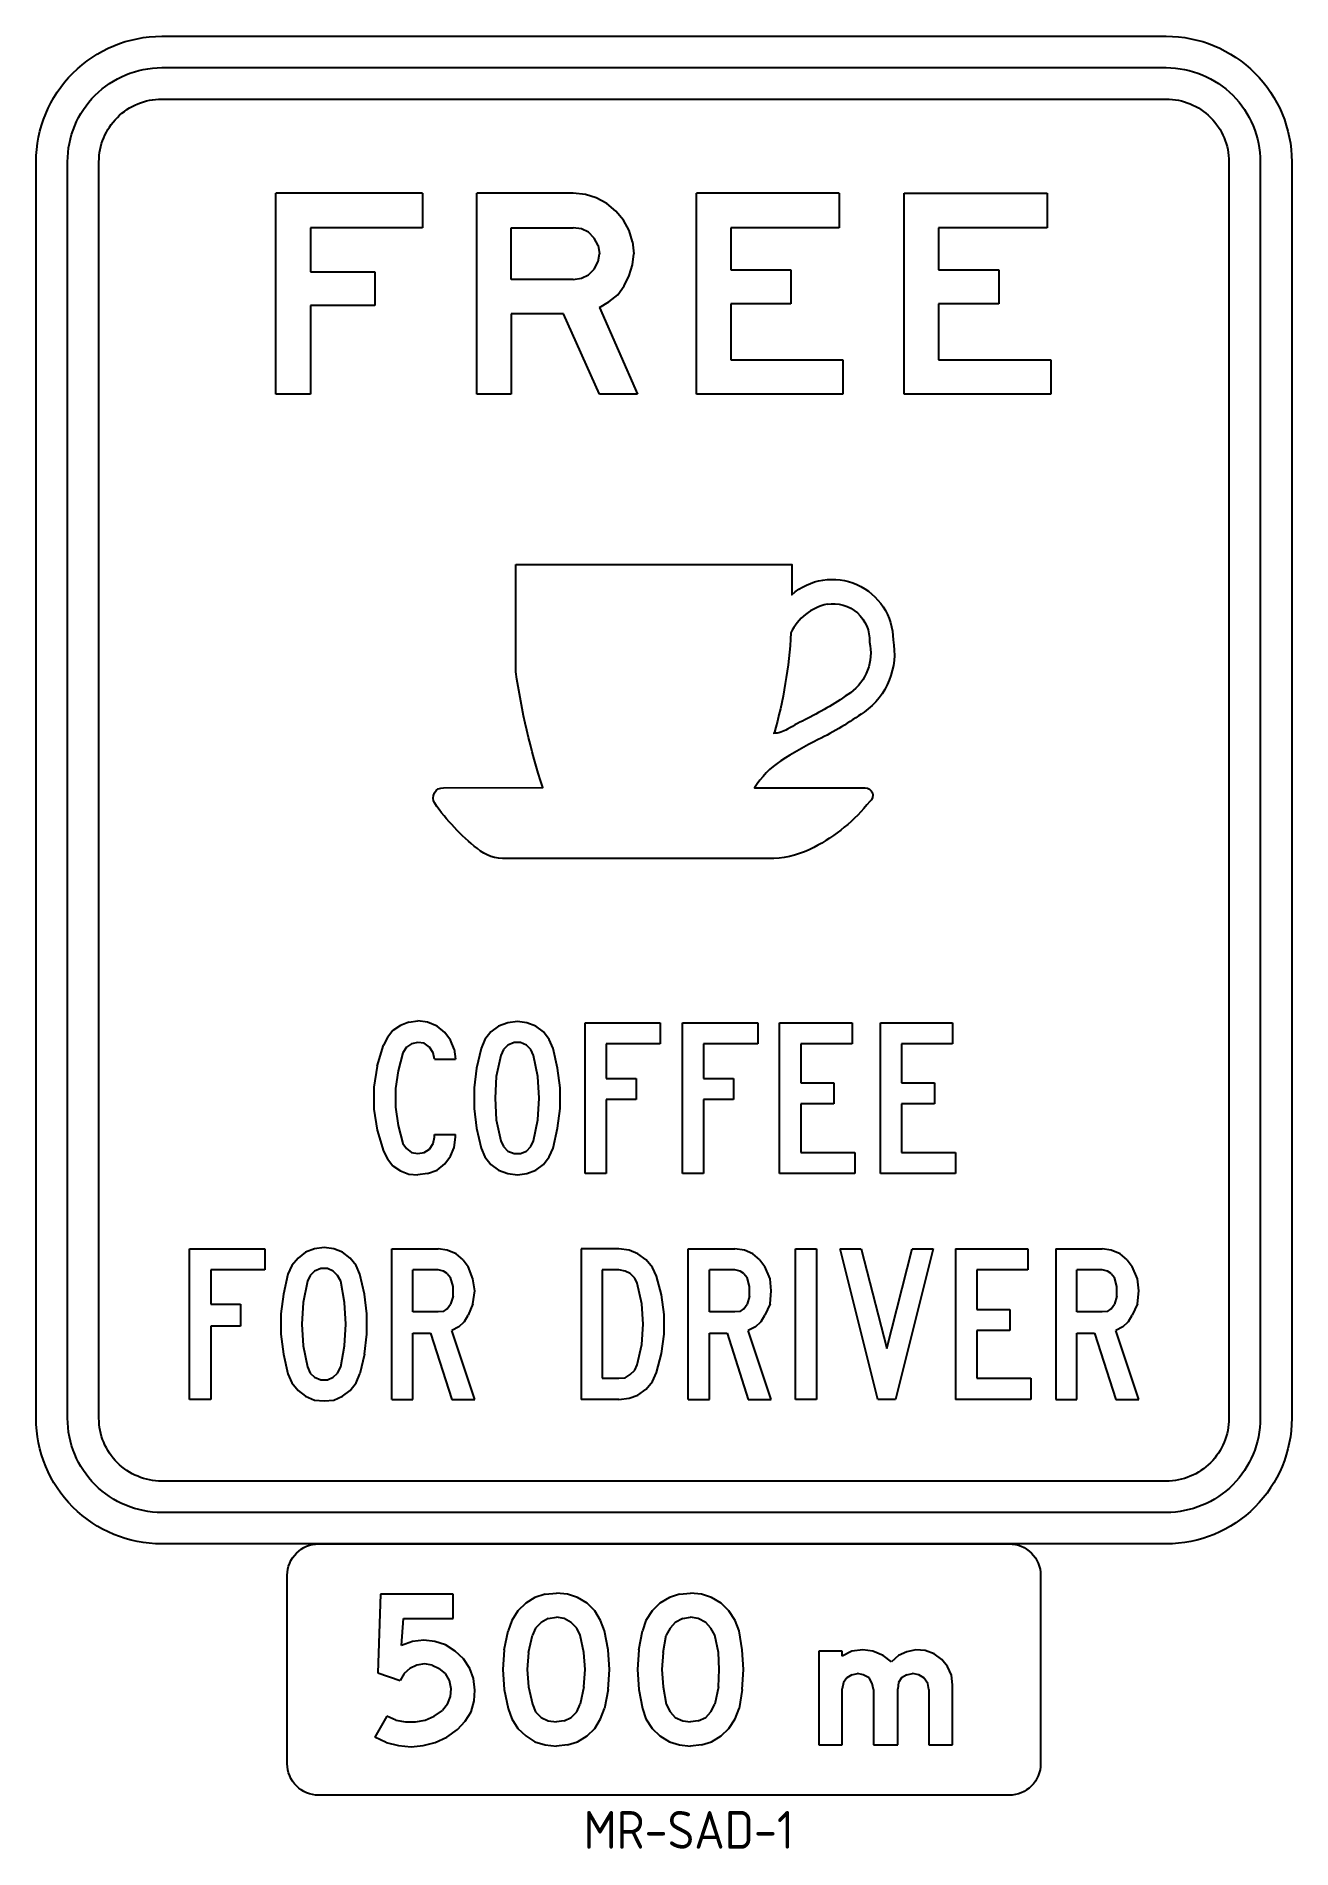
# Model space of a CAD drawing. Extents: x 183 to 283, y 77 to 221.
import ezdxf

# ---------------------------------------------------------------- set-up
doc = ezdxf.new("R2010")
doc.units = 0
doc.header["$LTSCALE"] = 12
doc.header["$MEASUREMENT"] = 0
for name, color, linetype in [('L25', 1, 'CONTINUOUS'), ('L35', 3, 'CONTINUOUS'), ('T25', 1, 'CONTINUOUS')]:
    doc.layers.add(name, color=color, linetype=linetype)
doc.styles.add('ISO', font='iso')

# ---------------------------------------------------------------- blocks, each defined once
blk = doc.blocks.new('s7-472')
at = {"layer": 'L25'}
for points in [[(33.33, 11, -0.710787), (33.67, 10.02, -0.102254), (29.63, 6.7, -0.10591), (26.74, 5.9), (7.42, 5.9, -0.191963), (5.33, 6.62, -0.07465), (2.25, 9.89, -0.609443), (2.89, 11.01), (10.05, 11.03, -0.042859), (8.11, 19.37), (8.1, 27.12)], [(8.1, 27.12), (28.03, 27.11), (28.03, 24.94, -0.643474), (35.35, 21.68, -0.293395), (33.25, 16.47, -0.038951), (29.93, 14.48, 0.028854), (27.25, 12.95, 0.110194), (25.34, 11), (33.33, 11)], [(30.58, 24.25, -0.481198), (33.64, 21.52, -0.305741), (32.26, 17.87, -0.019468), (30.75, 16.88, -0.019468), (29.17, 16.01, 0.014424), (27.72, 15.24, -0.130112), (26.7, 14.93, 0.002761)], [(30.58, 24.25, 0.23352), (27.97, 22.18)], [(27.97, 22.18, -0.054781), (26.76, 14.93, -0.054781)]]:
    blk.add_lwpolyline(points, format="xyb", dxfattribs=at)

msp = doc.modelspace()

# ---------------------------------------------------------------- linework, layer by layer
at = {"layer": 'L25'}
msp.add_line((273.02, 220.95), (273.02, 220.95), dxfattribs=at)
at = {"layer": 'L35'}
for p, q in [((202.12, 192.45), (202.12, 208.45)), ((213.8, 208.45), (202.12, 208.45)), ((213.8, 208.45), (213.8, 205.71)), ((218.12, 192.45), (218.12, 208.45)), ((225.79, 208.45), (218.12, 208.45)), ((226.76, 208.35), (225.79, 208.45)), ((227.62, 208.1), (226.76, 208.35)), ((228.48, 207.64), (227.62, 208.1)), ((235.6, 192.45), (235.6, 208.45)), ((246.98, 208.45), (235.6, 208.45)), ((246.98, 208.45), (246.98, 205.71)), ((252.16, 192.45), (252.16, 208.45)), ((252.16, 208.45), (263.54, 208.45)), ((263.54, 208.45), (263.54, 205.71)), ((229.2, 207.03), (228.48, 207.64)), ((229.81, 206.32), (229.2, 207.03)), ((230.26, 205.5), (229.81, 206.32)), ((204.86, 205.71), (204.86, 202.2)), ((213.8, 205.71), (204.86, 205.71)), ((220.86, 201.59), (220.86, 205.71)), ((220.86, 205.71), (225.79, 205.71)), ((226.45, 205.61), (225.79, 205.71)), ((227.01, 205.35), (226.45, 205.61)), ((227.47, 204.89), (227.01, 205.35)), ((227.77, 204.29), (227.47, 204.89)), ((230.52, 204.59), (230.26, 205.5)), ((238.34, 205.71), (238.34, 202.35)), ((246.98, 205.71), (238.34, 205.71)), ((254.9, 205.71), (254.9, 202.35)), ((263.54, 205.71), (254.9, 205.71)), ((227.77, 204.29), (227.88, 203.62)), ((227.77, 203.02), (227.88, 203.62)), ((230.52, 204.59), (230.62, 203.62)), ((230.52, 202.76), (230.62, 203.62)), ((204.86, 202.2), (209.99, 202.2)), ((209.99, 202.2), (209.99, 199.51)), ((227.01, 201.95), (227.47, 202.41)), ((227.47, 202.41), (227.77, 203.02)), ((230.26, 201.9), (230.52, 202.76)), ((238.34, 202.35), (243.12, 202.35)), ((243.12, 202.35), (243.12, 199.66)), ((254.9, 202.35), (259.68, 202.35)), ((259.68, 202.35), (259.68, 199.66)), ((225.79, 201.59), (220.86, 201.59)), ((225.79, 201.59), (226.45, 201.69)), ((226.45, 201.69), (227.01, 201.95)), ((229.35, 200.37), (229.86, 201.08)), ((229.86, 201.08), (230.26, 201.9)), ((204.86, 199.51), (204.86, 192.45)), ((209.99, 199.51), (204.86, 199.51)), ((227.88, 199.36), (228.64, 199.81)), ((227.88, 199.36), (230.92, 192.45)), ((228.64, 199.81), (229.35, 200.37)), ((238.34, 199.66), (238.34, 195.19)), ((243.12, 199.66), (238.34, 199.66)), ((254.9, 199.66), (254.9, 195.19)), ((259.68, 199.66), (254.9, 199.66)), ((220.86, 198.85), (220.86, 192.45)), ((225.03, 198.85), (220.86, 198.85)), ((227.88, 192.45), (225.03, 198.85)), ((238.34, 195.19), (247.28, 195.19)), ((247.28, 195.19), (247.28, 192.45)), ((254.9, 195.19), (263.84, 195.19)), ((263.84, 195.19), (263.84, 192.45)), ((204.86, 192.45), (202.12, 192.45)), ((220.86, 192.45), (218.12, 192.45)), ((230.92, 192.45), (227.88, 192.45)), ((247.28, 192.45), (235.6, 192.45)), ((263.84, 192.45), (252.16, 192.45)), ((211.44, 141.81), (210.99, 141.25)), ((212.05, 142.22), (211.44, 141.81)), ((212.71, 142.47), (212.05, 142.22)), ((212.71, 142.47), (213.43, 142.57)), ((214.19, 142.47), (213.43, 142.57)), ((214.95, 142.17), (214.19, 142.47)), ((215.56, 141.66), (214.95, 142.17)), ((216.02, 141.05), (215.56, 141.66)), ((219.22, 141.71), (218.76, 141.1)), ((219.83, 142.17), (219.22, 141.71)), ((220.59, 142.42), (219.83, 142.17)), ((221.35, 142.52), (220.59, 142.42)), ((222.11, 142.42), (221.35, 142.52)), ((222.82, 142.17), (222.11, 142.42)), ((223.43, 141.71), (222.82, 142.17)), ((223.89, 141.1), (223.43, 141.71)), ((226.74, 142.42), (232.73, 142.42)), ((226.74, 130.43), (226.74, 142.42)), ((232.73, 142.42), (232.73, 140.74)), ((234.51, 142.42), (240.5, 142.42)), ((234.51, 130.43), (234.51, 142.42)), ((240.5, 142.42), (240.5, 140.74)), ((242.23, 142.42), (248.02, 142.42)), ((242.23, 130.43), (242.23, 142.42)), ((248.02, 142.42), (248.02, 140.74)), ((250.26, 142.42), (256, 142.42)), ((250.26, 130.43), (250.26, 142.42)), ((256, 142.42), (256, 140.74)), ((210.17, 138.97), (210.68, 140.64)), ((210.99, 141.25), (210.68, 140.64)), ((212.21, 140.03), (211.85, 138.61)), ((212.51, 140.49), (212.21, 140.03)), ((212.92, 140.74), (212.51, 140.49)), ((213.43, 140.85), (212.92, 140.74)), ((213.93, 140.8), (213.43, 140.85)), ((214.34, 140.49), (213.93, 140.8)), ((214.64, 140.03), (214.34, 140.49)), ((214.75, 139.53), (214.64, 140.03)), ((216.32, 140.34), (216.02, 141.05)), ((216.32, 140.34), (216.42, 139.53)), ((218.45, 140.39), (218.1, 138.81)), ((218.76, 141.1), (218.45, 140.39)), ((220.23, 140.29), (220.03, 139.83)), ((220.59, 140.64), (220.23, 140.29)), ((221.1, 140.85), (220.59, 140.64)), ((221.6, 140.85), (221.1, 140.85)), ((222.06, 140.64), (221.6, 140.85)), ((222.42, 140.29), (222.06, 140.64)), ((222.62, 139.83), (222.42, 140.29)), ((224.2, 140.39), (223.89, 141.1)), ((224.55, 138.81), (224.2, 140.39)), ((228.41, 140.74), (228.41, 138)), ((232.73, 140.74), (228.41, 140.74)), ((236.18, 140.74), (236.18, 138)), ((240.5, 140.74), (236.18, 140.74)), ((243.91, 140.74), (243.91, 137.65)), ((248.02, 140.74), (243.91, 140.74)), ((251.93, 140.74), (251.93, 137.65)), ((256, 140.74), (251.93, 140.74)), ((210.17, 138.97), (209.92, 137.29)), ((211.85, 138.61), (211.65, 137.19)), ((214.75, 139.53), (216.42, 139.53)), ((218.1, 138.81), (217.9, 137.24)), ((220.03, 139.83), (219.67, 138.15)), ((222.98, 138.15), (222.62, 139.83)), ((224.75, 137.24), (224.55, 138.81)), ((209.92, 137.29), (209.92, 135.56)), ((211.65, 137.19), (211.65, 135.72)), ((217.9, 137.24), (217.9, 135.61)), ((219.67, 138.15), (219.57, 136.43)), ((223.08, 136.43), (222.98, 138.15)), ((224.75, 135.61), (224.75, 137.24)), ((228.41, 138), (230.8, 138)), ((230.8, 138), (230.8, 136.32)), ((236.18, 138), (238.57, 138)), ((238.57, 138), (238.57, 136.32)), ((243.91, 137.65), (246.55, 137.65)), ((246.55, 137.65), (246.55, 135.97)), ((251.93, 137.65), (254.57, 137.65)), ((254.57, 137.65), (254.57, 135.97)), ((211.65, 135.72), (211.85, 134.24)), ((217.9, 135.61), (218.1, 134.04)), ((219.57, 136.43), (219.67, 134.7)), ((222.98, 134.7), (223.08, 136.43)), ((224.55, 134.04), (224.75, 135.61)), ((228.41, 136.32), (228.41, 130.43)), ((230.8, 136.32), (228.41, 136.32)), ((236.18, 136.32), (236.18, 130.43)), ((238.57, 136.32), (236.18, 136.32)), ((243.91, 135.97), (243.91, 132.11)), ((246.55, 135.97), (243.91, 135.97)), ((251.93, 135.97), (251.93, 132.11)), ((254.57, 135.97), (251.93, 135.97)), ((209.92, 135.56), (210.17, 133.89)), ((211.85, 134.24), (212.21, 132.82)), ((219.67, 134.7), (220.03, 133.02)), ((222.62, 133.02), (222.98, 134.7)), ((210.17, 133.89), (210.68, 132.21)), ((212.21, 132.82), (212.51, 132.41)), ((214.34, 132.36), (214.64, 132.82)), ((214.64, 132.82), (214.75, 133.33)), ((214.75, 133.53), (216.42, 133.53)), ((214.75, 133.33), (214.75, 133.53)), ((216.32, 132.51), (216.42, 133.33)), ((216.42, 133.33), (216.42, 133.53)), ((218.1, 134.04), (218.45, 132.46)), ((220.03, 133.02), (220.23, 132.57)), ((222.42, 132.57), (222.62, 133.02)), ((224.2, 132.46), (224.55, 134.04)), ((210.68, 132.21), (210.99, 131.6)), ((210.99, 131.6), (211.44, 131.04)), ((212.51, 132.41), (212.92, 132.11)), ((212.92, 132.11), (213.43, 132.01)), ((213.43, 132.01), (213.93, 132.11)), ((213.93, 132.11), (214.34, 132.36)), ((215.56, 131.19), (216.02, 131.8)), ((216.02, 131.8), (216.32, 132.51)), ((218.45, 132.46), (218.76, 131.75)), ((218.76, 131.75), (219.22, 131.14)), ((220.23, 132.57), (220.59, 132.21)), ((220.59, 132.21), (221.1, 132.01)), ((221.1, 132.01), (221.6, 132.01)), ((221.6, 132.01), (222.06, 132.21)), ((222.06, 132.21), (222.42, 132.57)), ((223.43, 131.14), (223.89, 131.75)), ((223.89, 131.75), (224.2, 132.46)), ((243.91, 132.11), (248.22, 132.11)), ((248.22, 132.11), (248.22, 130.43)), ((251.93, 132.11), (256.25, 132.11)), ((256.25, 132.11), (256.25, 130.43)), ((211.44, 131.04), (212.05, 130.64)), ((212.05, 130.64), (212.71, 130.38)), ((212.71, 130.38), (213.43, 130.33)), ((214.19, 130.43), (213.43, 130.33)), ((214.19, 130.43), (214.95, 130.69)), ((214.95, 130.69), (215.56, 131.19)), ((219.22, 131.14), (219.83, 130.69)), ((219.83, 130.69), (220.59, 130.43)), ((220.59, 130.43), (221.35, 130.33)), ((221.35, 130.33), (222.11, 130.43)), ((222.11, 130.43), (222.82, 130.69)), ((222.82, 130.69), (223.43, 131.14)), ((228.41, 130.43), (226.74, 130.43)), ((236.18, 130.43), (234.51, 130.43)), ((248.22, 130.43), (242.23, 130.43)), ((256.25, 130.43), (250.26, 130.43)), ((195.24, 124.44), (201.23, 124.44)), ((195.24, 112.45), (195.24, 124.44)), ((201.23, 124.44), (201.23, 122.76)), ((204.48, 124.18), (203.88, 123.68)), ((205.2, 124.44), (204.48, 124.18)), ((205.96, 124.54), (205.2, 124.44)), ((206.72, 124.44), (205.96, 124.54)), ((207.43, 124.18), (206.72, 124.44)), ((208.04, 123.68), (207.43, 124.18)), ((211.34, 124.44), (215.05, 124.44)), ((211.34, 112.45), (211.34, 124.44)), ((215.76, 124.34), (215.05, 124.44)), ((216.47, 124.03), (215.76, 124.34)), ((226.43, 124.44), (226.43, 112.45)), ((229.43, 124.44), (226.43, 124.44)), ((230.24, 124.34), (229.43, 124.44)), ((230.95, 124.03), (230.24, 124.34)), ((234.96, 124.44), (238.67, 124.44)), ((234.96, 112.45), (234.96, 124.44)), ((239.44, 124.34), (238.67, 124.44)), ((240.1, 124.03), (239.44, 124.34)), ((243.5, 124.44), (245.18, 124.44)), ((243.5, 112.45), (243.5, 124.44)), ((245.18, 124.44), (245.18, 112.45)), ((247.06, 124.44), (248.73, 124.44)), ((250.05, 112.45), (247.06, 124.44)), ((248.73, 124.44), (250.76, 116.51)), ((250.76, 116.51), (252.8, 124.44)), ((254.47, 124.44), (251.47, 112.45)), ((252.8, 124.44), (254.47, 124.44)), ((256.25, 124.44), (261.99, 124.44)), ((256.25, 124.44), (256.25, 112.45)), ((261.99, 124.44), (261.99, 122.76)), ((264.23, 124.44), (267.93, 124.44)), ((264.23, 124.44), (264.23, 112.45)), ((268.65, 124.34), (267.93, 124.44)), ((269.36, 124.03), (268.65, 124.34)), ((196.92, 122.76), (196.92, 120.02)), ((201.23, 122.76), (196.92, 122.76)), ((203.37, 123.12), (203.06, 122.41)), ((203.88, 123.68), (203.37, 123.12)), ((205.2, 122.66), (204.84, 122.3)), ((205.7, 122.86), (205.2, 122.66)), ((206.21, 122.86), (205.7, 122.86)), ((206.67, 122.66), (206.21, 122.86)), ((207.02, 122.3), (206.67, 122.66)), ((208.5, 123.12), (208.04, 123.68)), ((208.8, 122.41), (208.5, 123.12)), ((213.02, 119.41), (213.02, 122.76)), ((215.05, 122.76), (213.02, 122.76)), ((215.46, 122.66), (215.05, 122.76)), ((215.76, 122.46), (215.46, 122.66)), ((217.03, 123.57), (216.47, 124.03)), ((217.03, 123.57), (217.44, 123.02)), ((217.79, 122.05), (217.44, 123.02)), ((228.11, 122.76), (228.11, 114.13)), ((229.43, 122.76), (228.11, 122.76)), ((229.94, 122.66), (229.43, 122.76)), ((230.34, 122.46), (229.94, 122.66)), ((231.61, 123.57), (230.95, 124.03)), ((232.12, 122.96), (231.61, 123.57)), ((232.42, 122.25), (232.12, 122.96)), ((236.64, 119.41), (236.64, 122.76)), ((238.67, 122.76), (236.64, 122.76)), ((239.08, 122.66), (238.67, 122.76)), ((239.38, 122.46), (239.08, 122.66)), ((240.65, 123.57), (240.1, 124.03)), ((240.65, 123.57), (241.06, 123.02)), ((241.47, 122.05), (241.06, 123.02)), ((257.93, 122.76), (257.93, 119.61)), ((261.99, 122.76), (257.93, 122.76)), ((265.9, 119.41), (265.9, 122.76)), ((267.93, 122.76), (265.9, 122.76)), ((268.34, 122.66), (267.93, 122.76)), ((268.65, 122.46), (268.34, 122.66)), ((269.92, 123.57), (269.36, 124.03)), ((269.92, 123.57), (270.32, 123.02)), ((270.73, 122.05), (270.32, 123.02)), ((203.06, 122.41), (202.71, 120.83)), ((204.64, 121.85), (204.28, 120.17)), ((204.84, 122.3), (204.64, 121.85)), ((207.28, 121.85), (207.02, 122.3)), ((207.58, 120.17), (207.28, 121.85)), ((209.16, 120.83), (208.8, 122.41)), ((215.76, 122.46), (216.02, 122.15)), ((216.22, 121.44), (216.02, 122.15)), ((216.22, 120.68), (216.22, 121.44)), ((217.95, 121.08), (217.79, 122.05)), ((230.7, 122.1), (230.34, 122.46)), ((230.9, 121.69), (230.7, 122.1)), ((231.26, 120.07), (230.9, 121.69)), ((232.83, 120.78), (232.42, 122.25)), ((239.38, 122.46), (239.64, 122.15)), ((239.84, 121.44), (239.64, 122.15)), ((239.84, 120.68), (239.84, 121.44)), ((241.57, 121.08), (241.47, 122.05)), ((268.65, 122.46), (268.9, 122.15)), ((269.1, 121.44), (268.9, 122.15)), ((269.1, 120.68), (269.1, 121.44)), ((270.83, 121.08), (270.73, 122.05)), ((196.92, 120.02), (199.3, 120.02)), ((199.3, 120.02), (199.3, 118.29)), ((202.71, 120.83), (202.5, 119.26)), ((204.28, 120.17), (204.18, 118.44)), ((207.69, 118.44), (207.58, 120.17)), ((209.36, 119.26), (209.16, 120.83)), ((215.76, 119.66), (216.02, 120.02)), ((216.22, 120.68), (216.02, 120.02)), ((217.79, 120.07), (217.44, 119.15)), ((217.79, 120.07), (217.95, 121.08)), ((231.36, 118.44), (231.26, 120.07)), ((233.03, 119.21), (232.83, 120.78)), ((239.38, 119.66), (239.64, 120.02)), ((239.84, 120.68), (239.64, 120.02)), ((241.47, 120.07), (241.06, 119.15)), ((241.47, 120.07), (241.57, 121.08)), ((268.65, 119.66), (268.9, 120.02)), ((269.1, 120.68), (268.9, 120.02)), ((270.73, 120.07), (270.32, 119.15)), ((270.73, 120.07), (270.83, 121.08)), ((202.5, 119.26), (202.5, 117.63)), ((204.18, 118.44), (204.28, 116.72)), ((207.58, 116.72), (207.69, 118.44)), ((209.36, 117.63), (209.36, 119.26)), ((215.05, 119.41), (213.02, 119.41)), ((215.46, 119.46), (215.05, 119.41)), ((215.46, 119.46), (215.76, 119.66)), ((216.68, 118.24), (217.13, 118.65)), ((217.13, 118.65), (217.44, 119.15)), ((231.26, 116.82), (231.36, 118.44)), ((233.03, 117.63), (233.03, 119.21)), ((238.67, 119.41), (236.64, 119.41)), ((239.08, 119.46), (238.67, 119.41)), ((239.08, 119.46), (239.38, 119.66)), ((240.3, 118.24), (240.76, 118.65)), ((240.76, 118.65), (241.06, 119.15)), ((257.93, 119.61), (260.57, 119.61)), ((260.57, 119.61), (260.57, 117.94)), ((267.93, 119.41), (265.9, 119.41)), ((268.34, 119.46), (267.93, 119.41)), ((268.34, 119.46), (268.65, 119.66)), ((269.56, 118.24), (270.02, 118.65)), ((270.02, 118.65), (270.32, 119.15)), ((196.92, 118.29), (196.92, 112.45)), ((199.3, 118.29), (196.92, 118.29)), ((202.5, 117.63), (202.71, 116.06)), ((209.16, 116.06), (209.36, 117.63)), ((213.02, 117.73), (214.44, 117.73)), ((213.02, 112.45), (213.02, 117.73)), ((214.44, 117.73), (216.12, 112.45)), ((216.68, 118.24), (216.12, 117.94)), ((217.95, 112.45), (216.12, 117.94)), ((232.83, 116.11), (233.03, 117.63)), ((236.64, 117.73), (238.06, 117.73)), ((236.64, 112.45), (236.64, 117.73)), ((238.06, 117.73), (239.74, 112.45)), ((240.3, 118.24), (239.74, 117.94)), ((241.57, 112.45), (239.74, 117.94)), ((257.93, 117.94), (257.93, 114.13)), ((260.57, 117.94), (257.93, 117.94)), ((265.9, 117.73), (267.32, 117.73)), ((265.9, 112.45), (265.9, 117.73)), ((267.32, 117.73), (269, 112.45)), ((269.56, 118.24), (269, 117.94)), ((270.83, 112.45), (269, 117.94)), ((202.71, 116.06), (203.06, 114.48)), ((204.28, 116.72), (204.64, 115.04)), ((207.28, 115.04), (207.58, 116.72)), ((209.16, 116.06), (208.8, 114.48)), ((230.9, 115.19), (231.26, 116.82)), ((232.42, 114.58), (232.83, 116.11)), ((203.06, 114.48), (203.37, 113.77)), ((204.64, 115.04), (204.84, 114.53)), ((204.84, 114.53), (205.2, 114.23)), ((205.2, 114.23), (205.7, 114.02)), ((205.7, 114.02), (206.21, 114.02)), ((206.21, 114.02), (206.67, 114.23)), ((206.67, 114.23), (207.02, 114.53)), ((207.02, 114.53), (207.28, 115.04)), ((208.5, 113.77), (208.8, 114.48)), ((228.11, 114.13), (229.43, 114.13)), ((229.43, 114.13), (229.94, 114.18)), ((229.94, 114.18), (230.34, 114.43)), ((230.34, 114.43), (230.7, 114.79)), ((230.7, 114.79), (230.9, 115.19)), ((232.12, 113.87), (232.42, 114.58)), ((257.93, 114.13), (262.24, 114.13)), ((262.24, 114.13), (262.24, 112.45)), ((203.37, 113.77), (203.88, 113.16)), ((203.88, 113.16), (204.48, 112.7)), ((204.48, 112.7), (205.2, 112.4)), ((206.72, 112.4), (207.43, 112.7)), ((207.43, 112.7), (208.04, 113.16)), ((208.04, 113.16), (208.5, 113.77)), ((229.43, 112.45), (230.24, 112.55)), ((230.24, 112.55), (230.95, 112.8)), ((230.95, 112.8), (231.61, 113.26)), ((231.61, 113.26), (232.12, 113.87)), ((196.92, 112.45), (195.24, 112.45)), ((205.2, 112.4), (205.96, 112.35)), ((205.96, 112.35), (206.72, 112.4)), ((211.34, 112.45), (213.02, 112.45)), ((216.12, 112.45), (217.95, 112.45)), ((229.43, 112.45), (226.43, 112.45)), ((234.96, 112.45), (236.64, 112.45)), ((239.74, 112.45), (241.57, 112.45)), ((245.18, 112.45), (243.5, 112.45)), ((251.47, 112.45), (250.05, 112.45)), ((262.24, 112.45), (256.25, 112.45)), ((264.23, 112.45), (265.9, 112.45)), ((269, 112.45), (270.83, 112.45)), ((210.45, 96.94), (210.24, 90.69)), ((216.24, 96.94), (210.45, 96.94)), ((216.24, 95.01), (216.24, 96.94)), ((222.74, 96.68), (222.03, 96.23)), ((223.55, 96.94), (222.74, 96.68)), ((223.55, 96.94), (224.47, 97.04)), ((225.33, 96.94), (224.47, 97.04)), ((226.14, 96.68), (225.33, 96.94)), ((226.9, 96.23), (226.14, 96.68)), ((233.46, 96.68), (232.7, 96.23)), ((234.27, 96.94), (233.46, 96.68)), ((234.27, 96.94), (235.13, 97.04)), ((236, 96.94), (235.13, 97.04)), ((236.81, 96.68), (236, 96.94)), ((237.57, 96.23), (236.81, 96.68)), ((221.37, 95.62), (220.91, 94.85)), ((222.03, 96.23), (221.37, 95.62)), ((227.51, 95.62), (226.9, 96.23)), ((227.97, 94.85), (227.51, 95.62)), ((232.09, 95.62), (231.58, 94.85)), ((232.7, 96.23), (232.09, 95.62)), ((238.18, 95.62), (237.57, 96.23)), ((238.69, 94.85), (238.18, 95.62)), ((212.12, 92.87), (212.27, 95.01)), ((212.27, 95.01), (216.24, 95.01)), ((220.3, 92.52), (220.61, 94.04)), ((220.91, 94.85), (220.61, 94.04)), ((222.79, 94.25), (222.54, 93.69)), ((223.25, 94.7), (222.79, 94.25)), ((223.81, 95.01), (223.25, 94.7)), ((223.81, 95.01), (224.47, 95.11)), ((225.08, 95.01), (224.47, 95.11)), ((225.63, 94.7), (225.08, 95.01)), ((226.09, 94.25), (225.63, 94.7)), ((226.35, 93.69), (226.09, 94.25)), ((228.28, 94.04), (227.97, 94.85)), ((228.58, 92.52), (228.28, 94.04)), ((231.02, 92.52), (231.32, 94.04)), ((231.58, 94.85), (231.32, 94.04)), ((233.51, 94.25), (233.2, 93.69)), ((233.92, 94.7), (233.51, 94.25)), ((234.52, 95.01), (233.92, 94.7)), ((234.52, 95.01), (235.13, 95.11)), ((235.74, 95.01), (235.13, 95.11)), ((236.35, 94.7), (235.74, 95.01)), ((236.76, 94.25), (236.35, 94.7)), ((237.06, 93.69), (236.76, 94.25)), ((239, 94.04), (238.69, 94.85)), ((239.25, 92.52), (239, 94.04)), ((212.99, 93.18), (212.12, 92.87)), ((213.9, 93.28), (212.99, 93.18)), ((214.76, 93.18), (213.9, 93.28)), ((215.63, 92.92), (214.76, 93.18)), ((216.39, 92.42), (215.63, 92.92)), ((217.05, 91.81), (216.39, 92.42)), ((220.3, 92.52), (220.2, 90.94)), ((222.23, 92.31), (222.54, 93.69)), ((226.65, 92.31), (226.35, 93.69)), ((228.68, 90.94), (228.58, 92.52)), ((231.02, 92.52), (230.92, 90.94)), ((232.95, 92.31), (233.2, 93.69)), ((237.37, 92.31), (237.06, 93.69)), ((239.35, 90.94), (239.25, 92.52)), ((245.35, 92.42), (245.35, 84.95)), ((247.22, 92.42), (245.35, 92.42)), ((247.22, 92.01), (247.22, 92.42)), ((247.99, 92.42), (247.22, 92.01)), ((248.85, 92.52), (247.99, 92.42)), ((249.66, 92.42), (248.85, 92.52)), ((250.48, 92.06), (249.66, 92.42)), ((252.36, 92.37), (251.7, 92.06)), ((253.07, 92.52), (252.36, 92.37)), ((253.83, 92.47), (253.07, 92.52)), ((254.54, 92.21), (253.83, 92.47)), ((212.78, 91.04), (212.33, 90.64)), ((213.34, 91.3), (212.78, 91.04)), ((213.95, 91.4), (213.34, 91.3)), ((214.56, 91.3), (213.95, 91.4)), ((214.56, 91.3), (215.12, 91.04)), ((215.63, 90.64), (215.12, 91.04)), ((217.56, 91.04), (217.05, 91.81)), ((217.86, 90.23), (217.56, 91.04)), ((220.2, 90.94), (220.3, 89.37)), ((222.23, 92.31), (222.13, 90.94)), ((222.13, 90.94), (222.23, 89.57)), ((226.75, 90.94), (226.65, 92.31)), ((226.65, 89.57), (226.75, 90.94)), ((228.58, 89.37), (228.68, 90.94)), ((230.92, 90.94), (231.02, 89.37)), ((232.95, 92.31), (232.85, 90.94)), ((232.85, 90.94), (232.95, 89.57)), ((237.42, 90.94), (237.37, 92.31)), ((237.37, 89.57), (237.42, 90.94)), ((239.25, 89.37), (239.35, 90.94)), ((251.14, 91.55), (250.48, 92.06)), ((251.7, 92.06), (251.14, 91.55)), ((255.15, 91.76), (254.54, 92.21)), ((255.61, 91.2), (255.15, 91.76)), ((255.91, 90.49), (255.61, 91.2)), ((210.24, 90.69), (212.02, 90.08)), ((212.33, 90.64), (212.02, 90.08)), ((215.93, 90.08), (215.63, 90.64)), ((216.08, 89.42), (215.93, 90.08)), ((217.96, 89.32), (217.86, 90.23)), ((222.23, 89.57), (222.54, 88.2)), ((226.65, 89.57), (226.35, 88.2)), ((232.95, 89.57), (233.2, 88.2)), ((237.37, 89.57), (237.06, 88.2)), ((247.33, 89.93), (247.22, 89.42)), ((247.58, 90.28), (247.33, 89.93)), ((247.99, 90.54), (247.58, 90.28)), ((247.99, 90.54), (248.44, 90.64)), ((248.9, 90.54), (248.44, 90.64)), ((249.36, 90.28), (248.9, 90.54)), ((249.61, 89.83), (249.36, 90.28)), ((249.71, 89.37), (249.61, 89.83)), ((251.7, 89.93), (251.64, 89.42)), ((251.95, 90.28), (251.7, 89.93)), ((252.36, 90.54), (251.95, 90.28)), ((252.36, 90.54), (252.81, 90.64)), ((253.32, 90.54), (252.81, 90.64)), ((253.73, 90.28), (253.32, 90.54)), ((254.03, 89.83), (253.73, 90.28)), ((254.13, 89.37), (254.03, 89.83)), ((256.01, 89.72), (255.91, 90.49)), ((256.01, 84.95), (256.01, 89.72)), ((215.78, 88.2), (215.37, 87.69)), ((215.78, 88.2), (216.03, 88.81)), ((216.03, 88.81), (216.08, 89.42)), ((217.66, 87.59), (217.91, 88.45)), ((217.91, 88.45), (217.96, 89.32)), ((220.3, 89.37), (220.61, 87.84)), ((222.54, 88.2), (222.79, 87.59)), ((226.09, 87.59), (226.35, 88.2)), ((228.58, 89.37), (228.28, 87.84)), ((231.02, 89.37), (231.32, 87.84)), ((233.2, 88.2), (233.51, 87.59)), ((236.76, 87.59), (237.06, 88.2)), ((239.25, 89.37), (239, 87.84)), ((247.22, 84.95), (247.22, 89.42)), ((249.71, 89.37), (249.71, 84.95)), ((251.64, 84.95), (251.64, 89.42)), ((254.13, 89.37), (254.13, 84.95)), ((210.95, 87.23), (209.99, 85.56)), ((211.66, 86.93), (210.95, 87.23)), ((211.66, 86.93), (212.43, 86.78)), ((212.43, 86.78), (213.24, 86.78)), ((213.24, 86.78), (214, 86.93)), ((214, 86.93), (214.71, 87.23)), ((214.71, 87.23), (215.37, 87.69)), ((216.59, 86.17), (217.2, 86.83)), ((217.2, 86.83), (217.66, 87.59)), ((220.61, 87.84), (220.91, 87.03)), ((220.91, 87.03), (221.37, 86.27)), ((222.79, 87.59), (223.25, 87.13)), ((223.25, 87.13), (223.81, 86.88)), ((223.81, 86.88), (224.47, 86.78)), ((225.08, 86.88), (224.47, 86.78)), ((225.08, 86.88), (225.63, 87.13)), ((225.63, 87.13), (226.09, 87.59)), ((227.51, 86.27), (227.97, 87.03)), ((227.97, 87.03), (228.28, 87.84)), ((231.32, 87.84), (231.58, 87.03)), ((231.58, 87.03), (232.09, 86.27)), ((233.51, 87.59), (233.92, 87.13)), ((233.92, 87.13), (234.52, 86.88)), ((234.52, 86.88), (235.13, 86.78)), ((235.74, 86.88), (235.13, 86.78)), ((235.74, 86.88), (236.35, 87.13)), ((236.35, 87.13), (236.76, 87.59)), ((238.18, 86.27), (238.69, 87.03)), ((238.69, 87.03), (239, 87.84)), ((210.9, 85.15), (209.99, 85.56)), ((210.9, 85.15), (211.87, 84.9)), ((213.85, 84.9), (214.81, 85.15)), ((214.81, 85.15), (215.73, 85.56)), ((215.73, 85.56), (216.59, 86.17)), ((221.37, 86.27), (222.03, 85.66)), ((222.03, 85.66), (222.74, 85.2)), ((222.74, 85.2), (223.55, 84.95)), ((225.33, 84.95), (226.14, 85.2)), ((226.14, 85.2), (226.9, 85.66)), ((226.9, 85.66), (227.51, 86.27)), ((232.09, 86.27), (232.7, 85.66)), ((232.7, 85.66), (233.46, 85.2)), ((233.46, 85.2), (234.27, 84.95)), ((236, 84.95), (236.81, 85.2)), ((236.81, 85.2), (237.57, 85.66)), ((237.57, 85.66), (238.18, 86.27)), ((211.87, 84.9), (212.88, 84.8)), ((212.88, 84.8), (213.85, 84.9)), ((223.55, 84.95), (224.47, 84.85)), ((225.33, 84.95), (224.47, 84.85)), ((234.27, 84.95), (235.13, 84.85)), ((236, 84.95), (235.13, 84.85)), ((245.35, 84.95), (247.22, 84.95)), ((249.71, 84.95), (251.64, 84.95)), ((254.13, 84.95), (256.01, 84.95))]:
    msp.add_line(p, q, dxfattribs=at)
for points in [[(193.02, 220.95), (273.02, 220.95, -0.414214), (283.02, 210.95), (283.02, 110.95, -0.414214), (273.02, 100.95), (193.02, 100.95, -0.414214), (183.02, 110.95), (183.02, 210.95, -0.414214)], [(193.02, 218.45), (273.02, 218.45, -0.414214), (280.52, 210.95), (280.52, 110.95, -0.414214), (273.02, 103.45), (193.02, 103.45, -0.414214), (185.52, 110.95), (185.52, 210.95, -0.414214)], [(193.02, 215.95), (273.02, 215.95, -0.414214), (278.02, 210.95), (278.02, 110.95, -0.414214), (273.02, 105.95), (193.02, 105.95, -0.414214), (188.02, 110.95), (188.02, 210.95, -0.414214)], [(203.02, 83.45), (203.02, 98.45, -0.414214), (205.52, 100.95), (260.52, 100.95, -0.414214), (263.02, 98.45), (263.02, 83.45, -0.414214), (260.52, 80.95), (205.52, 80.95, -0.414214)]]:
    msp.add_lwpolyline(points, format="xyb", close=True, dxfattribs=at)

# ---------------------------------------------------------------- block references
at = {"layer": 'L25', "linetype": 'Continuous', "xscale": 1.103076622308595, "yscale": 1.103076622308595, "zscale": 1.103076622308595}
msp.add_blockref('s7-472', (212.28, 148.99), dxfattribs=at)

# ---------------------------------------------------------------- texts
at = {"layer": 'T25', "color": 3, "style": 'ISO'}
msp.add_text('MR-SAD-1', height=3, dxfattribs=at).set_placement((226.62, 76.69))

doc.saveas('drawing.dxf')
